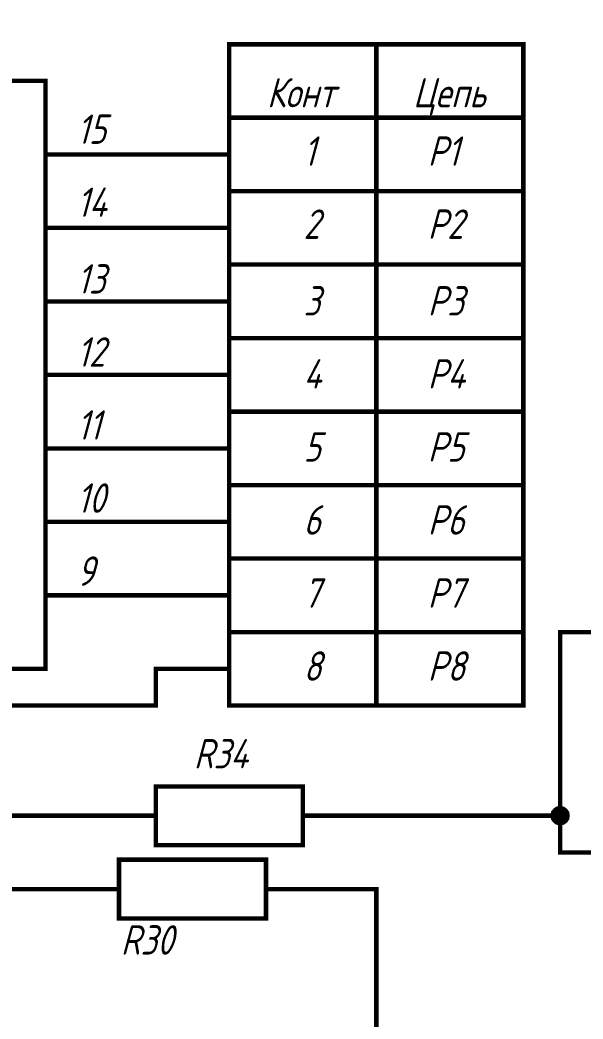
# Model space of a CAD drawing. Extents: x 196 to 1101, y 70 to 664.
# Drawn here: x 782.7 to 821, y 377.3 to 445.3 of the extents above; entities that cross this region are included whole.
import ezdxf

# ---------------------------------------------------------------- set-up
doc = ezdxf.new("R2010")
doc.units = 0
doc.header["$MEASUREMENT"] = 0
doc.layers.add('Sheet', color=255, linetype='CONTINUOUS')
doc.styles.add('GOST type A0', font='', dxfattribs={"oblique": 15, "height": 3.5})
doc.styles.get('GOST type A0').set_extended_font_data('GOST type A')

msp = doc.modelspace()

# ---------------------------------------------------------------- linework, layer by layer
at = {"layer": 'Sheet', "const_width": 0.3}
for points in [[(656.969, 451.171), (686.97, 451.171), (686.97, 426.178), (736.955, 426.178), (741.939, 426.178), (741.939, 391.181), (789.424, 391.181)], [(806.924, 443.669), (806.924, 398.668)], [(796.924, 438.682), (816.924, 438.682)], [(784.424, 436.181), (786.924, 436.181)], [(786.924, 436.181), (794.424, 436.181), (794.424, 436.181)], [(796.924, 436.181), (794.424, 436.181)], [(796.924, 433.681), (816.924, 433.681)], [(784.424, 431.18), (786.924, 431.18)], [(786.924, 431.18), (794.424, 431.18), (794.424, 431.18)], [(796.924, 431.18), (794.424, 431.18)], [(796.924, 428.679), (816.924, 428.679)], [(784.424, 426.178), (786.924, 426.178)], [(786.924, 426.178), (794.424, 426.178), (794.424, 426.178)], [(796.924, 426.178), (794.424, 426.178)], [(796.924, 423.677), (816.924, 423.677)], [(784.424, 421.176), (786.924, 421.176)], [(786.924, 421.176), (794.424, 421.176), (794.424, 421.176)], [(796.924, 421.176), (794.424, 421.176)], [(796.924, 418.675), (816.924, 418.675)], [(784.424, 416.174), (786.924, 416.174)], [(786.924, 416.174), (794.424, 416.174), (794.424, 416.174)], [(796.924, 416.174), (794.424, 416.174)], [(796.924, 413.673), (816.924, 413.673)], [(784.424, 411.173), (786.924, 411.173)], [(786.924, 411.173), (794.424, 411.173), (794.424, 411.173)], [(796.924, 411.173), (794.424, 411.173)], [(796.924, 408.672), (816.924, 408.672)], [(764.439, 406.171), (764.439, 406.171), (764.439, 398.668), (791.924, 398.668), (791.924, 401.169), (794.424, 401.169), (794.424, 401.169)], [(784.424, 406.171), (786.924, 406.171)], [(786.924, 406.171), (794.424, 406.171), (794.424, 406.171)], [(796.924, 406.171), (794.424, 406.171)], [(796.924, 403.67), (816.924, 403.67)], [(824.424, 403.67), (824.424, 403.67), (819.424, 403.67), (819.424, 391.181), (819.424, 388.68), (821.924, 388.68)], [(796.924, 401.169), (794.424, 401.169)], [(818.912, 391.181), (818.912, 391.212), (818.912, 391.228), (818.912, 391.259), (818.927, 391.29), (818.927, 391.305), (818.943, 391.336), (818.943, 391.352), (818.958, 391.383), (818.958, 391.398), (818.974, 391.414), (818.989, 391.445), (819.005, 391.461), (819.02, 391.476), (819.036, 391.492), (819.051, 391.523), (819.067, 391.538), (819.082, 391.554), (819.098, 391.569), (819.114, 391.585), (819.145, 391.6), (819.16, 391.6), (819.176, 391.616), (819.207, 391.631), (819.222, 391.647), (819.253, 391.647), (819.269, 391.663), (819.3, 391.663), (819.315, 391.663), (819.346, 391.678), (819.377, 391.678), (819.393, 391.678), (819.424, 391.678)], [(818.912, 391.181), (818.912, 391.212), (818.912, 391.228), (818.912, 391.259), (818.927, 391.29), (818.927, 391.305), (818.943, 391.336), (818.943, 391.352), (818.958, 391.383), (818.958, 391.398), (818.974, 391.414), (818.989, 391.445), (819.005, 391.461), (819.02, 391.476), (819.036, 391.492), (819.051, 391.523), (819.067, 391.538), (819.082, 391.554), (819.098, 391.569), (819.114, 391.585), (819.145, 391.6), (819.16, 391.6), (819.176, 391.616), (819.207, 391.631), (819.222, 391.647), (819.253, 391.647), (819.269, 391.663), (819.3, 391.663), (819.315, 391.663), (819.346, 391.678), (819.377, 391.678), (819.393, 391.678), (819.424, 391.678)], [(818.912, 391.181), (818.912, 391.212), (818.912, 391.228), (818.912, 391.259), (818.927, 391.29), (818.927, 391.305), (818.943, 391.336), (818.943, 391.352), (818.958, 391.383), (818.958, 391.398), (818.974, 391.414), (818.989, 391.445), (819.005, 391.461), (819.02, 391.476), (819.036, 391.492), (819.051, 391.523), (819.067, 391.538), (819.082, 391.554), (819.098, 391.569), (819.114, 391.585), (819.145, 391.6), (819.16, 391.6), (819.176, 391.616), (819.207, 391.631), (819.222, 391.647), (819.253, 391.647), (819.269, 391.663), (819.3, 391.663), (819.315, 391.663), (819.346, 391.678), (819.377, 391.678), (819.393, 391.678), (819.424, 391.678)], [(818.912, 391.181), (818.912, 391.212), (818.912, 391.228), (818.912, 391.259), (818.927, 391.29), (818.927, 391.305), (818.943, 391.336), (818.943, 391.352), (818.958, 391.383), (818.958, 391.398), (818.974, 391.414), (818.989, 391.445), (819.005, 391.461), (819.02, 391.476), (819.036, 391.492), (819.051, 391.523), (819.067, 391.538), (819.082, 391.554), (819.098, 391.569), (819.114, 391.585), (819.145, 391.6), (819.16, 391.6), (819.176, 391.616), (819.207, 391.631), (819.222, 391.647), (819.253, 391.647), (819.269, 391.663), (819.3, 391.663), (819.315, 391.663), (819.346, 391.678), (819.377, 391.678), (819.393, 391.678), (819.424, 391.678)], [(818.912, 391.181), (818.912, 391.212), (818.912, 391.228), (818.912, 391.259), (818.927, 391.29), (818.927, 391.305), (818.943, 391.336), (818.943, 391.352), (818.958, 391.383), (818.958, 391.398), (818.974, 391.414), (818.989, 391.445), (819.005, 391.461), (819.02, 391.476), (819.036, 391.492), (819.051, 391.523), (819.067, 391.538), (819.082, 391.554), (819.098, 391.569), (819.114, 391.585), (819.145, 391.6), (819.16, 391.6), (819.176, 391.616), (819.207, 391.631), (819.222, 391.647), (819.253, 391.647), (819.269, 391.663), (819.3, 391.663), (819.315, 391.663), (819.346, 391.678), (819.377, 391.678), (819.393, 391.678), (819.424, 391.678)], [(818.912, 391.181), (818.912, 391.212), (818.912, 391.228), (818.912, 391.259), (818.927, 391.29), (818.927, 391.305), (818.943, 391.336), (818.943, 391.352), (818.958, 391.383), (818.958, 391.398), (818.974, 391.414), (818.989, 391.445), (819.005, 391.461), (819.02, 391.476), (819.036, 391.492), (819.051, 391.523), (819.067, 391.538), (819.082, 391.554), (819.098, 391.569), (819.114, 391.585), (819.145, 391.6), (819.16, 391.6), (819.176, 391.616), (819.207, 391.631), (819.222, 391.647), (819.253, 391.647), (819.269, 391.663), (819.3, 391.663), (819.315, 391.663), (819.346, 391.678), (819.377, 391.678), (819.393, 391.678), (819.424, 391.678)], [(818.912, 391.181), (818.912, 391.212), (818.912, 391.228), (818.912, 391.259), (818.927, 391.29), (818.927, 391.305), (818.943, 391.336), (818.943, 391.352), (818.958, 391.383), (818.958, 391.398), (818.974, 391.414), (818.989, 391.445), (819.005, 391.461), (819.02, 391.476), (819.036, 391.492), (819.051, 391.523), (819.067, 391.538), (819.082, 391.554), (819.098, 391.569), (819.114, 391.585), (819.145, 391.6), (819.16, 391.6), (819.176, 391.616), (819.207, 391.631), (819.222, 391.647), (819.253, 391.647), (819.269, 391.663), (819.3, 391.663), (819.315, 391.663), (819.346, 391.678), (819.377, 391.678), (819.393, 391.678), (819.424, 391.678)], [(818.912, 391.181), (818.912, 391.212), (818.912, 391.228), (818.912, 391.259), (818.927, 391.29), (818.927, 391.305), (818.943, 391.336), (818.943, 391.352), (818.958, 391.383), (818.958, 391.398), (818.974, 391.414), (818.989, 391.445), (819.005, 391.461), (819.02, 391.476), (819.036, 391.492), (819.051, 391.523), (819.067, 391.538), (819.082, 391.554), (819.098, 391.569), (819.114, 391.585), (819.145, 391.6), (819.16, 391.6), (819.176, 391.616), (819.207, 391.631), (819.222, 391.647), (819.253, 391.647), (819.269, 391.663), (819.3, 391.663), (819.315, 391.663), (819.346, 391.678), (819.377, 391.678), (819.393, 391.678), (819.424, 391.678)], [(819.424, 391.678), (819.424, 391.678)], [(819.424, 391.678), (819.455, 391.678), (819.471, 391.678), (819.502, 391.678), (819.533, 391.663), (819.548, 391.663), (819.579, 391.663), (819.595, 391.647), (819.626, 391.647), (819.641, 391.631), (819.657, 391.616), (819.688, 391.6), (819.704, 391.6), (819.719, 391.585), (819.735, 391.569), (819.766, 391.554), (819.781, 391.538), (819.797, 391.523), (819.812, 391.492), (819.828, 391.476), (819.843, 391.461), (819.843, 391.445), (819.859, 391.414), (819.874, 391.398), (819.89, 391.383), (819.89, 391.352), (819.905, 391.336), (819.905, 391.305), (819.905, 391.29), (819.921, 391.259), (819.921, 391.228), (819.921, 391.212), (819.921, 391.181)], [(819.424, 391.678), (819.424, 391.678)], [(819.424, 391.678), (819.455, 391.678), (819.471, 391.678), (819.502, 391.678), (819.533, 391.663), (819.548, 391.663), (819.579, 391.663), (819.595, 391.647), (819.626, 391.647), (819.641, 391.631), (819.657, 391.616), (819.688, 391.6), (819.704, 391.6), (819.719, 391.585), (819.735, 391.569), (819.766, 391.554), (819.781, 391.538), (819.797, 391.523), (819.812, 391.492), (819.828, 391.476), (819.843, 391.461), (819.843, 391.445), (819.859, 391.414), (819.874, 391.398), (819.89, 391.383), (819.89, 391.352), (819.905, 391.336), (819.905, 391.305), (819.905, 391.29), (819.921, 391.259), (819.921, 391.228), (819.921, 391.212), (819.921, 391.181)], [(819.424, 391.678), (819.424, 391.678)], [(819.424, 391.678), (819.455, 391.678), (819.471, 391.678), (819.502, 391.678), (819.533, 391.663), (819.548, 391.663), (819.579, 391.663), (819.595, 391.647), (819.626, 391.647), (819.641, 391.631), (819.657, 391.616), (819.688, 391.6), (819.704, 391.6), (819.719, 391.585), (819.735, 391.569), (819.766, 391.554), (819.781, 391.538), (819.797, 391.523), (819.812, 391.492), (819.828, 391.476), (819.843, 391.461), (819.843, 391.445), (819.859, 391.414), (819.874, 391.398), (819.89, 391.383), (819.89, 391.352), (819.905, 391.336), (819.905, 391.305), (819.905, 391.29), (819.921, 391.259), (819.921, 391.228), (819.921, 391.212), (819.921, 391.181)], [(819.424, 391.678), (819.424, 391.678)], [(819.424, 391.678), (819.455, 391.678), (819.471, 391.678), (819.502, 391.678), (819.533, 391.663), (819.548, 391.663), (819.579, 391.663), (819.595, 391.647), (819.626, 391.647), (819.641, 391.631), (819.657, 391.616), (819.688, 391.6), (819.704, 391.6), (819.719, 391.585), (819.735, 391.569), (819.766, 391.554), (819.781, 391.538), (819.797, 391.523), (819.812, 391.492), (819.828, 391.476), (819.843, 391.461), (819.843, 391.445), (819.859, 391.414), (819.874, 391.398), (819.89, 391.383), (819.89, 391.352), (819.905, 391.336), (819.905, 391.305), (819.905, 391.29), (819.921, 391.259), (819.921, 391.228), (819.921, 391.212), (819.921, 391.181)], [(819.424, 391.678), (819.424, 391.678)], [(819.424, 391.678), (819.455, 391.678), (819.471, 391.678), (819.502, 391.678), (819.533, 391.663), (819.548, 391.663), (819.579, 391.663), (819.595, 391.647), (819.626, 391.647), (819.641, 391.631), (819.657, 391.616), (819.688, 391.6), (819.704, 391.6), (819.719, 391.585), (819.735, 391.569), (819.766, 391.554), (819.781, 391.538), (819.797, 391.523), (819.812, 391.492), (819.828, 391.476), (819.843, 391.461), (819.843, 391.445), (819.859, 391.414), (819.874, 391.398), (819.89, 391.383), (819.89, 391.352), (819.905, 391.336), (819.905, 391.305), (819.905, 391.29), (819.921, 391.259), (819.921, 391.228), (819.921, 391.212), (819.921, 391.181)], [(819.424, 391.678), (819.424, 391.678)], [(819.424, 391.678), (819.455, 391.678), (819.471, 391.678), (819.502, 391.678), (819.533, 391.663), (819.548, 391.663), (819.579, 391.663), (819.595, 391.647), (819.626, 391.647), (819.641, 391.631), (819.657, 391.616), (819.688, 391.6), (819.704, 391.6), (819.719, 391.585), (819.735, 391.569), (819.766, 391.554), (819.781, 391.538), (819.797, 391.523), (819.812, 391.492), (819.828, 391.476), (819.843, 391.461), (819.843, 391.445), (819.859, 391.414), (819.874, 391.398), (819.89, 391.383), (819.89, 391.352), (819.905, 391.336), (819.905, 391.305), (819.905, 391.29), (819.921, 391.259), (819.921, 391.228), (819.921, 391.212), (819.921, 391.181)], [(819.424, 391.678), (819.424, 391.678)], [(819.424, 391.678), (819.455, 391.678), (819.471, 391.678), (819.502, 391.678), (819.533, 391.663), (819.548, 391.663), (819.579, 391.663), (819.595, 391.647), (819.626, 391.647), (819.641, 391.631), (819.657, 391.616), (819.688, 391.6), (819.704, 391.6), (819.719, 391.585), (819.735, 391.569), (819.766, 391.554), (819.781, 391.538), (819.797, 391.523), (819.812, 391.492), (819.828, 391.476), (819.843, 391.461), (819.843, 391.445), (819.859, 391.414), (819.874, 391.398), (819.89, 391.383), (819.89, 391.352), (819.905, 391.336), (819.905, 391.305), (819.905, 391.29), (819.921, 391.259), (819.921, 391.228), (819.921, 391.212), (819.921, 391.181)], [(819.424, 391.678), (819.424, 391.678)], [(819.424, 391.678), (819.455, 391.678), (819.471, 391.678), (819.502, 391.678), (819.533, 391.663), (819.548, 391.663), (819.579, 391.663), (819.595, 391.647), (819.626, 391.647), (819.641, 391.631), (819.657, 391.616), (819.688, 391.6), (819.704, 391.6), (819.719, 391.585), (819.735, 391.569), (819.766, 391.554), (819.781, 391.538), (819.797, 391.523), (819.812, 391.492), (819.828, 391.476), (819.843, 391.461), (819.843, 391.445), (819.859, 391.414), (819.874, 391.398), (819.89, 391.383), (819.89, 391.352), (819.905, 391.336), (819.905, 391.305), (819.905, 391.29), (819.921, 391.259), (819.921, 391.228), (819.921, 391.212), (819.921, 391.181)], [(791.924, 391.181), (789.424, 391.181)], [(801.924, 391.181), (804.424, 391.181)], [(804.424, 391.181), (819.424, 391.181)], [(819.424, 390.668), (819.393, 390.668), (819.377, 390.668), (819.346, 390.668), (819.315, 390.684), (819.3, 390.684), (819.269, 390.699), (819.253, 390.699), (819.222, 390.715), (819.207, 390.715), (819.176, 390.73), (819.16, 390.746), (819.145, 390.762), (819.114, 390.777), (819.098, 390.793), (819.082, 390.808), (819.067, 390.824), (819.051, 390.839), (819.036, 390.855), (819.02, 390.87), (819.005, 390.901), (818.989, 390.917), (818.974, 390.932), (818.958, 390.963), (818.958, 390.979), (818.943, 391.01), (818.943, 391.026), (818.927, 391.057), (818.927, 391.072), (818.912, 391.103), (818.912, 391.134), (818.912, 391.15), (818.912, 391.181)], [(818.912, 391.181), (818.912, 391.181)], [(819.424, 390.668), (819.393, 390.668), (819.377, 390.668), (819.346, 390.668), (819.315, 390.684), (819.3, 390.684), (819.269, 390.699), (819.253, 390.699), (819.222, 390.715), (819.207, 390.715), (819.176, 390.73), (819.16, 390.746), (819.145, 390.762), (819.114, 390.777), (819.098, 390.793), (819.082, 390.808), (819.067, 390.824), (819.051, 390.839), (819.036, 390.855), (819.02, 390.87), (819.005, 390.901), (818.989, 390.917), (818.974, 390.932), (818.958, 390.963), (818.958, 390.979), (818.943, 391.01), (818.943, 391.026), (818.927, 391.057), (818.927, 391.072), (818.912, 391.103), (818.912, 391.134), (818.912, 391.15), (818.912, 391.181)], [(818.912, 391.181), (818.912, 391.181)], [(819.424, 390.668), (819.393, 390.668), (819.377, 390.668), (819.346, 390.668), (819.315, 390.684), (819.3, 390.684), (819.269, 390.699), (819.253, 390.699), (819.222, 390.715), (819.207, 390.715), (819.176, 390.73), (819.16, 390.746), (819.145, 390.762), (819.114, 390.777), (819.098, 390.793), (819.082, 390.808), (819.067, 390.824), (819.051, 390.839), (819.036, 390.855), (819.02, 390.87), (819.005, 390.901), (818.989, 390.917), (818.974, 390.932), (818.958, 390.963), (818.958, 390.979), (818.943, 391.01), (818.943, 391.026), (818.927, 391.057), (818.927, 391.072), (818.912, 391.103), (818.912, 391.134), (818.912, 391.15), (818.912, 391.181)], [(818.912, 391.181), (818.912, 391.181)], [(819.424, 390.668), (819.393, 390.668), (819.377, 390.668), (819.346, 390.668), (819.315, 390.684), (819.3, 390.684), (819.269, 390.699), (819.253, 390.699), (819.222, 390.715), (819.207, 390.715), (819.176, 390.73), (819.16, 390.746), (819.145, 390.762), (819.114, 390.777), (819.098, 390.793), (819.082, 390.808), (819.067, 390.824), (819.051, 390.839), (819.036, 390.855), (819.02, 390.87), (819.005, 390.901), (818.989, 390.917), (818.974, 390.932), (818.958, 390.963), (818.958, 390.979), (818.943, 391.01), (818.943, 391.026), (818.927, 391.057), (818.927, 391.072), (818.912, 391.103), (818.912, 391.134), (818.912, 391.15), (818.912, 391.181)], [(818.912, 391.181), (818.912, 391.181)], [(819.424, 390.668), (819.393, 390.668), (819.377, 390.668), (819.346, 390.668), (819.315, 390.684), (819.3, 390.684), (819.269, 390.699), (819.253, 390.699), (819.222, 390.715), (819.207, 390.715), (819.176, 390.73), (819.16, 390.746), (819.145, 390.762), (819.114, 390.777), (819.098, 390.793), (819.082, 390.808), (819.067, 390.824), (819.051, 390.839), (819.036, 390.855), (819.02, 390.87), (819.005, 390.901), (818.989, 390.917), (818.974, 390.932), (818.958, 390.963), (818.958, 390.979), (818.943, 391.01), (818.943, 391.026), (818.927, 391.057), (818.927, 391.072), (818.912, 391.103), (818.912, 391.134), (818.912, 391.15), (818.912, 391.181)], [(818.912, 391.181), (818.912, 391.181)], [(819.424, 390.668), (819.393, 390.668), (819.377, 390.668), (819.346, 390.668), (819.315, 390.684), (819.3, 390.684), (819.269, 390.699), (819.253, 390.699), (819.222, 390.715), (819.207, 390.715), (819.176, 390.73), (819.16, 390.746), (819.145, 390.762), (819.114, 390.777), (819.098, 390.793), (819.082, 390.808), (819.067, 390.824), (819.051, 390.839), (819.036, 390.855), (819.02, 390.87), (819.005, 390.901), (818.989, 390.917), (818.974, 390.932), (818.958, 390.963), (818.958, 390.979), (818.943, 391.01), (818.943, 391.026), (818.927, 391.057), (818.927, 391.072), (818.912, 391.103), (818.912, 391.134), (818.912, 391.15), (818.912, 391.181)], [(818.912, 391.181), (818.912, 391.181)], [(819.424, 390.668), (819.393, 390.668), (819.377, 390.668), (819.346, 390.668), (819.315, 390.684), (819.3, 390.684), (819.269, 390.699), (819.253, 390.699), (819.222, 390.715), (819.207, 390.715), (819.176, 390.73), (819.16, 390.746), (819.145, 390.762), (819.114, 390.777), (819.098, 390.793), (819.082, 390.808), (819.067, 390.824), (819.051, 390.839), (819.036, 390.855), (819.02, 390.87), (819.005, 390.901), (818.989, 390.917), (818.974, 390.932), (818.958, 390.963), (818.958, 390.979), (818.943, 391.01), (818.943, 391.026), (818.927, 391.057), (818.927, 391.072), (818.912, 391.103), (818.912, 391.134), (818.912, 391.15), (818.912, 391.181)], [(818.912, 391.181), (818.912, 391.181)], [(819.424, 390.668), (819.393, 390.668), (819.377, 390.668), (819.346, 390.668), (819.315, 390.684), (819.3, 390.684), (819.269, 390.699), (819.253, 390.699), (819.222, 390.715), (819.207, 390.715), (819.176, 390.73), (819.16, 390.746), (819.145, 390.762), (819.114, 390.777), (819.098, 390.793), (819.082, 390.808), (819.067, 390.824), (819.051, 390.839), (819.036, 390.855), (819.02, 390.87), (819.005, 390.901), (818.989, 390.917), (818.974, 390.932), (818.958, 390.963), (818.958, 390.979), (818.943, 391.01), (818.943, 391.026), (818.927, 391.057), (818.927, 391.072), (818.912, 391.103), (818.912, 391.134), (818.912, 391.15), (818.912, 391.181)], [(818.912, 391.181), (818.912, 391.181)], [(819.921, 391.181), (819.921, 391.15), (819.921, 391.134), (819.921, 391.103), (819.905, 391.072), (819.905, 391.057), (819.905, 391.026), (819.89, 391.01), (819.89, 390.979), (819.874, 390.963), (819.859, 390.932), (819.843, 390.917), (819.843, 390.901), (819.828, 390.87), (819.812, 390.855), (819.797, 390.839), (819.781, 390.824), (819.766, 390.808), (819.735, 390.793), (819.719, 390.777), (819.704, 390.762), (819.688, 390.746), (819.657, 390.73), (819.641, 390.715), (819.626, 390.715), (819.595, 390.699), (819.579, 390.699), (819.548, 390.684), (819.533, 390.684), (819.502, 390.668), (819.471, 390.668), (819.455, 390.668), (819.424, 390.668)], [(819.921, 391.181), (819.921, 391.15), (819.921, 391.134), (819.921, 391.103), (819.905, 391.072), (819.905, 391.057), (819.905, 391.026), (819.89, 391.01), (819.89, 390.979), (819.874, 390.963), (819.859, 390.932), (819.843, 390.917), (819.843, 390.901), (819.828, 390.87), (819.812, 390.855), (819.797, 390.839), (819.781, 390.824), (819.766, 390.808), (819.735, 390.793), (819.719, 390.777), (819.704, 390.762), (819.688, 390.746), (819.657, 390.73), (819.641, 390.715), (819.626, 390.715), (819.595, 390.699), (819.579, 390.699), (819.548, 390.684), (819.533, 390.684), (819.502, 390.668), (819.471, 390.668), (819.455, 390.668), (819.424, 390.668)], [(819.921, 391.181), (819.921, 391.15), (819.921, 391.134), (819.921, 391.103), (819.905, 391.072), (819.905, 391.057), (819.905, 391.026), (819.89, 391.01), (819.89, 390.979), (819.874, 390.963), (819.859, 390.932), (819.843, 390.917), (819.843, 390.901), (819.828, 390.87), (819.812, 390.855), (819.797, 390.839), (819.781, 390.824), (819.766, 390.808), (819.735, 390.793), (819.719, 390.777), (819.704, 390.762), (819.688, 390.746), (819.657, 390.73), (819.641, 390.715), (819.626, 390.715), (819.595, 390.699), (819.579, 390.699), (819.548, 390.684), (819.533, 390.684), (819.502, 390.668), (819.471, 390.668), (819.455, 390.668), (819.424, 390.668)], [(819.921, 391.181), (819.921, 391.15), (819.921, 391.134), (819.921, 391.103), (819.905, 391.072), (819.905, 391.057), (819.905, 391.026), (819.89, 391.01), (819.89, 390.979), (819.874, 390.963), (819.859, 390.932), (819.843, 390.917), (819.843, 390.901), (819.828, 390.87), (819.812, 390.855), (819.797, 390.839), (819.781, 390.824), (819.766, 390.808), (819.735, 390.793), (819.719, 390.777), (819.704, 390.762), (819.688, 390.746), (819.657, 390.73), (819.641, 390.715), (819.626, 390.715), (819.595, 390.699), (819.579, 390.699), (819.548, 390.684), (819.533, 390.684), (819.502, 390.668), (819.471, 390.668), (819.455, 390.668), (819.424, 390.668)], [(819.921, 391.181), (819.921, 391.15), (819.921, 391.134), (819.921, 391.103), (819.905, 391.072), (819.905, 391.057), (819.905, 391.026), (819.89, 391.01), (819.89, 390.979), (819.874, 390.963), (819.859, 390.932), (819.843, 390.917), (819.843, 390.901), (819.828, 390.87), (819.812, 390.855), (819.797, 390.839), (819.781, 390.824), (819.766, 390.808), (819.735, 390.793), (819.719, 390.777), (819.704, 390.762), (819.688, 390.746), (819.657, 390.73), (819.641, 390.715), (819.626, 390.715), (819.595, 390.699), (819.579, 390.699), (819.548, 390.684), (819.533, 390.684), (819.502, 390.668), (819.471, 390.668), (819.455, 390.668), (819.424, 390.668)], [(819.921, 391.181), (819.921, 391.15), (819.921, 391.134), (819.921, 391.103), (819.905, 391.072), (819.905, 391.057), (819.905, 391.026), (819.89, 391.01), (819.89, 390.979), (819.874, 390.963), (819.859, 390.932), (819.843, 390.917), (819.843, 390.901), (819.828, 390.87), (819.812, 390.855), (819.797, 390.839), (819.781, 390.824), (819.766, 390.808), (819.735, 390.793), (819.719, 390.777), (819.704, 390.762), (819.688, 390.746), (819.657, 390.73), (819.641, 390.715), (819.626, 390.715), (819.595, 390.699), (819.579, 390.699), (819.548, 390.684), (819.533, 390.684), (819.502, 390.668), (819.471, 390.668), (819.455, 390.668), (819.424, 390.668)], [(819.921, 391.181), (819.921, 391.15), (819.921, 391.134), (819.921, 391.103), (819.905, 391.072), (819.905, 391.057), (819.905, 391.026), (819.89, 391.01), (819.89, 390.979), (819.874, 390.963), (819.859, 390.932), (819.843, 390.917), (819.843, 390.901), (819.828, 390.87), (819.812, 390.855), (819.797, 390.839), (819.781, 390.824), (819.766, 390.808), (819.735, 390.793), (819.719, 390.777), (819.704, 390.762), (819.688, 390.746), (819.657, 390.73), (819.641, 390.715), (819.626, 390.715), (819.595, 390.699), (819.579, 390.699), (819.548, 390.684), (819.533, 390.684), (819.502, 390.668), (819.471, 390.668), (819.455, 390.668), (819.424, 390.668)], [(819.921, 391.181), (819.921, 391.15), (819.921, 391.134), (819.921, 391.103), (819.905, 391.072), (819.905, 391.057), (819.905, 391.026), (819.89, 391.01), (819.89, 390.979), (819.874, 390.963), (819.859, 390.932), (819.843, 390.917), (819.843, 390.901), (819.828, 390.87), (819.812, 390.855), (819.797, 390.839), (819.781, 390.824), (819.766, 390.808), (819.735, 390.793), (819.719, 390.777), (819.704, 390.762), (819.688, 390.746), (819.657, 390.73), (819.641, 390.715), (819.626, 390.715), (819.595, 390.699), (819.579, 390.699), (819.548, 390.684), (819.533, 390.684), (819.502, 390.668), (819.471, 390.668), (819.455, 390.668), (819.424, 390.668)], [(819.921, 391.181), (819.921, 391.181), (819.921, 391.181), (819.921, 391.181), (819.921, 391.181), (819.921, 391.181), (819.921, 391.181), (819.921, 391.181), (819.921, 391.181), (819.921, 391.181), (819.921, 391.181), (819.921, 391.181), (819.921, 391.181), (819.921, 391.181), (819.921, 391.181), (819.921, 391.181), (819.921, 391.181), (819.921, 391.181), (819.921, 391.181), (819.921, 391.181), (819.921, 391.181), (819.921, 391.181), (819.921, 391.181), (819.921, 391.181), (819.921, 391.181), (819.921, 391.181), (819.921, 391.181), (819.921, 391.181), (819.921, 391.181), (819.921, 391.181), (819.921, 391.181), (819.921, 391.181), (819.921, 391.181)], [(819.921, 391.181), (819.921, 391.181)], [(819.921, 391.181), (819.921, 391.181), (819.921, 391.181), (819.921, 391.181), (819.921, 391.181), (819.921, 391.181), (819.921, 391.181), (819.921, 391.181), (819.921, 391.181), (819.921, 391.181), (819.921, 391.181), (819.921, 391.181), (819.921, 391.181), (819.921, 391.181), (819.921, 391.181), (819.921, 391.181), (819.921, 391.181), (819.921, 391.181), (819.921, 391.181), (819.921, 391.181), (819.921, 391.181), (819.921, 391.181), (819.921, 391.181), (819.921, 391.181), (819.921, 391.181), (819.921, 391.181), (819.921, 391.181), (819.921, 391.181), (819.921, 391.181), (819.921, 391.181), (819.921, 391.181), (819.921, 391.181), (819.921, 391.181)], [(819.921, 391.181), (819.921, 391.181)], [(819.921, 391.181), (819.921, 391.181), (819.921, 391.181), (819.921, 391.181), (819.921, 391.181), (819.921, 391.181), (819.921, 391.181), (819.921, 391.181), (819.921, 391.181), (819.921, 391.181), (819.921, 391.181), (819.921, 391.181), (819.921, 391.181), (819.921, 391.181), (819.921, 391.181), (819.921, 391.181), (819.921, 391.181), (819.921, 391.181), (819.921, 391.181), (819.921, 391.181), (819.921, 391.181), (819.921, 391.181), (819.921, 391.181), (819.921, 391.181), (819.921, 391.181), (819.921, 391.181), (819.921, 391.181), (819.921, 391.181), (819.921, 391.181), (819.921, 391.181), (819.921, 391.181), (819.921, 391.181), (819.921, 391.181)], [(819.921, 391.181), (819.921, 391.181)], [(819.921, 391.181), (819.921, 391.181), (819.921, 391.181), (819.921, 391.181), (819.921, 391.181), (819.921, 391.181), (819.921, 391.181), (819.921, 391.181), (819.921, 391.181), (819.921, 391.181), (819.921, 391.181), (819.921, 391.181), (819.921, 391.181), (819.921, 391.181), (819.921, 391.181), (819.921, 391.181), (819.921, 391.181), (819.921, 391.181), (819.921, 391.181), (819.921, 391.181), (819.921, 391.181), (819.921, 391.181), (819.921, 391.181), (819.921, 391.181), (819.921, 391.181), (819.921, 391.181), (819.921, 391.181), (819.921, 391.181), (819.921, 391.181), (819.921, 391.181), (819.921, 391.181), (819.921, 391.181), (819.921, 391.181)], [(819.921, 391.181), (819.921, 391.181)], [(819.921, 391.181), (819.921, 391.181), (819.921, 391.181), (819.921, 391.181), (819.921, 391.181), (819.921, 391.181), (819.921, 391.181), (819.921, 391.181), (819.921, 391.181), (819.921, 391.181), (819.921, 391.181), (819.921, 391.181), (819.921, 391.181), (819.921, 391.181), (819.921, 391.181), (819.921, 391.181), (819.921, 391.181), (819.921, 391.181), (819.921, 391.181), (819.921, 391.181), (819.921, 391.181), (819.921, 391.181), (819.921, 391.181), (819.921, 391.181), (819.921, 391.181), (819.921, 391.181), (819.921, 391.181), (819.921, 391.181), (819.921, 391.181), (819.921, 391.181), (819.921, 391.181), (819.921, 391.181), (819.921, 391.181)], [(819.921, 391.181), (819.921, 391.181)], [(819.921, 391.181), (819.921, 391.181), (819.921, 391.181), (819.921, 391.181), (819.921, 391.181), (819.921, 391.181), (819.921, 391.181), (819.921, 391.181), (819.921, 391.181), (819.921, 391.181), (819.921, 391.181), (819.921, 391.181), (819.921, 391.181), (819.921, 391.181), (819.921, 391.181), (819.921, 391.181), (819.921, 391.181), (819.921, 391.181), (819.921, 391.181), (819.921, 391.181), (819.921, 391.181), (819.921, 391.181), (819.921, 391.181), (819.921, 391.181), (819.921, 391.181), (819.921, 391.181), (819.921, 391.181), (819.921, 391.181), (819.921, 391.181), (819.921, 391.181), (819.921, 391.181), (819.921, 391.181), (819.921, 391.181)], [(819.921, 391.181), (819.921, 391.181)], [(819.921, 391.181), (819.921, 391.181), (819.921, 391.181), (819.921, 391.181), (819.921, 391.181), (819.921, 391.181), (819.921, 391.181), (819.921, 391.181), (819.921, 391.181), (819.921, 391.181), (819.921, 391.181), (819.921, 391.181), (819.921, 391.181), (819.921, 391.181), (819.921, 391.181), (819.921, 391.181), (819.921, 391.181), (819.921, 391.181), (819.921, 391.181), (819.921, 391.181), (819.921, 391.181), (819.921, 391.181), (819.921, 391.181), (819.921, 391.181), (819.921, 391.181), (819.921, 391.181), (819.921, 391.181), (819.921, 391.181), (819.921, 391.181), (819.921, 391.181), (819.921, 391.181), (819.921, 391.181), (819.921, 391.181)], [(819.921, 391.181), (819.921, 391.181)], [(819.921, 391.181), (819.921, 391.181), (819.921, 391.181), (819.921, 391.181), (819.921, 391.181), (819.921, 391.181), (819.921, 391.181), (819.921, 391.181), (819.921, 391.181), (819.921, 391.181), (819.921, 391.181), (819.921, 391.181), (819.921, 391.181), (819.921, 391.181), (819.921, 391.181), (819.921, 391.181), (819.921, 391.181), (819.921, 391.181), (819.921, 391.181), (819.921, 391.181), (819.921, 391.181), (819.921, 391.181), (819.921, 391.181), (819.921, 391.181), (819.921, 391.181), (819.921, 391.181), (819.921, 391.181), (819.921, 391.181), (819.921, 391.181), (819.921, 391.181), (819.921, 391.181), (819.921, 391.181), (819.921, 391.181)], [(819.921, 391.181), (819.921, 391.181)], [(786.924, 386.179), (779.626, 386.179)], [(789.424, 386.179), (786.924, 386.179)], [(799.424, 386.179), (801.924, 386.179)], [(801.924, 386.179), (806.924, 386.179), (806.924, 371.174), (806.924, 356.169), (806.924, 343.68)]]:
    msp.add_lwpolyline(points, dxfattribs=at)
for points in [[(796.924, 443.669), (816.924, 443.669), (816.924, 398.668), (796.924, 398.668), (796.924, 443.669)], [(766.939, 441.183), (784.424, 441.183), (784.424, 401.169), (766.939, 401.169), (766.939, 441.183)], [(791.924, 393.169), (801.924, 393.169), (801.924, 389.177), (791.924, 389.177), (791.924, 393.169)], [(789.424, 388.183), (799.424, 388.183), (799.424, 384.175), (789.424, 384.175), (789.424, 388.183)]]:
    msp.add_lwpolyline(points, close=True, dxfattribs=at)
at = {"layer": 'Sheet', "const_width": 0.508}
msp.add_lwpolyline([(819.182, 391.183, 1), (819.69, 391.183, 1)], format="xyb", close=True, dxfattribs=at)

# ---------------------------------------------------------------- texts
at = {"layer": 'Sheet', "style": 'GOST type A0', "oblique": 15}
for s, p in [('Конт', (799.486, 439.381)), ('Цепь', (809.424, 439.381)), ('15', (786.567, 436.896)), ('1', (801.971, 435.405)), ('Р1', (810.418, 435.405)), ('14', (786.567, 431.925)), ('2', (801.971, 430.434)), ('Р2', (810.418, 430.434)), ('13', (786.567, 426.706)), ('3', (801.971, 425.215)), ('Р3', (810.418, 425.215)), ('12', (786.567, 421.735)), ('4', (801.971, 420.244)), ('Р4', (810.418, 420.244)), ('11', (786.567, 416.765)), ('5', (801.971, 415.273)), ('Р5', (810.418, 415.273)), ('10', (786.567, 411.794)), ('6', (801.971, 410.303)), ('Р6', (810.418, 410.303)), ('9', (786.567, 406.823)), ('7', (801.971, 405.332)), ('Р7', (810.418, 405.332)), ('8', (801.971, 400.361)), ('Р8', (810.418, 400.361)), ('R34', (794.517, 394.396)), ('R30', (789.548, 381.721))]:
    msp.add_text(s, height=2, dxfattribs=at).set_placement(p)

doc.saveas('drawing.dxf')
